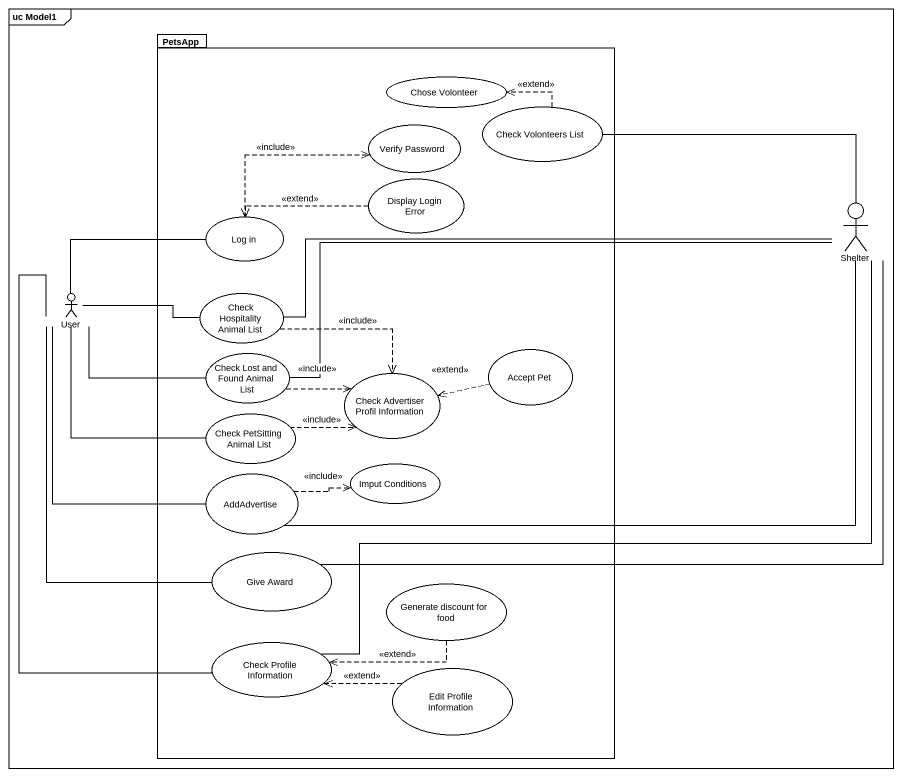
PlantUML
@startuml
mainframe uc Model1
package PetsApp {
  usecase "Chose Volonteer" as Chose_Volonteer
  usecase "Verify Password" as Verify_Password
  usecase "Check Volonteers List" as Check_Volonteers_List
  usecase "Display Login Error" as Display_Login_Error
  usecase "Log in" as Log_in
  usecase "Check Hospitality Animal List" as Check_Hospitality_Animal
  usecase "Check Lost and Found Animal List" as Check_Lost_and_Found_Animal
  usecase "Accept Pet" as Accept_Pet
  usecase "Check Advertiser Profil Information" as Check_Advertiser_Profil
  usecase "Check PetSitting Animal List" as Check_PetSitting_Animal_List
  usecase AddAdvertise
  usecase "Imput Conditions" as Imput_Conditions
  usecase "Give Award" as Give_Award
  usecase "Generate discount for food" as Generate_discount_for_food
  usecase "Check Profile Information" as Check_Profile_Information
  usecase "Edit Profile Information" as Edit_Profile_Information
}
actor Shelter
actor User
Check_Volonteers_List .left.> Chose_Volonteer : <<extend>>
Check_Volonteers_List -right- Shelter
Display_Login_Error .left.> Log_in : <<extend>>
Shelter -left- Check_Hospitality_Animal
Shelter -left- Check_Lost_and_Found_Animal
Shelter -- Check_Profile_Information
Log_in .right.> Verify_Password : <<include>>
User -right- Log_in
User -right- Check_Hospitality_Animal
User -right- Check_Lost_and_Found_Animal
User -- Check_PetSitting_Animal_List
User -- AddAdvertise
User -- Give_Award
User -- Check_Profile_Information
Check_Hospitality_Animal .right.> Check_Advertiser_Profil : <<include>>
Check_Lost_and_Found_Animal .right.> Check_Advertiser_Profil : <<include>>
Accept_Pet .left.> Check_Advertiser_Profil : <<extend>>
Check_PetSitting_Animal_List .right.> Check_Advertiser_Profil : <<include>>
AddAdvertise -right- Shelter
AddAdvertise .right.> Imput_Conditions : <<include>>
Give_Award -right- Shelter
Generate_discount_for_food .left.> Check_Profile_Information : <<extend>>
Edit_Profile_Information .left.> Check_Profile_Information : <<extend>>
@enduml
